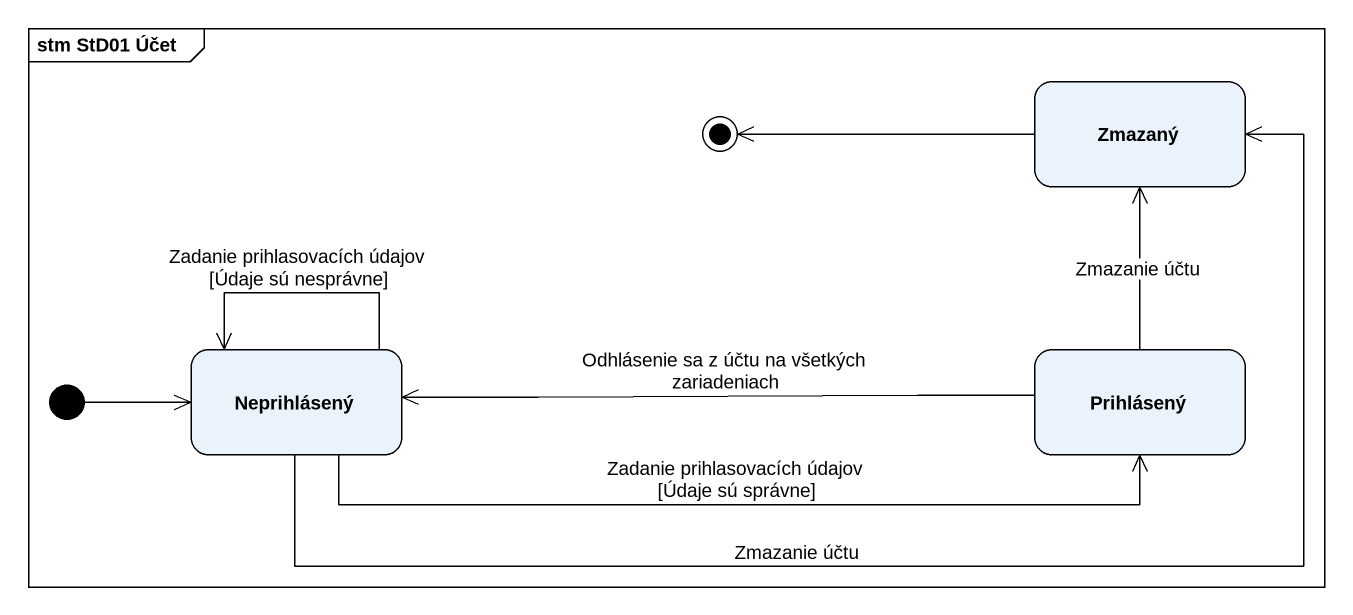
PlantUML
@startuml
mainframe stm StD01 Účet
hide empty description
state Zmazaný
state Neprihlásený
state Prihlásený
[*] -right-> Neprihlásený
Neprihlásený -right-> Zmazaný : Zmazanie účtu
Neprihlásený --> Neprihlásený : Zadanie prihlasovacích údajov [Údaje sú nesprávne]
Neprihlásený -right-> Prihlásený : Zadanie prihlasovacích údajov [Údaje sú správne]
Prihlásený -up-> Zmazaný : Zmazanie účtu
Prihlásený -left-> Neprihlásený : Odhlásenie sa z účtu na všetkých zariadeniach
Zmazaný -left-> [*]
@enduml
